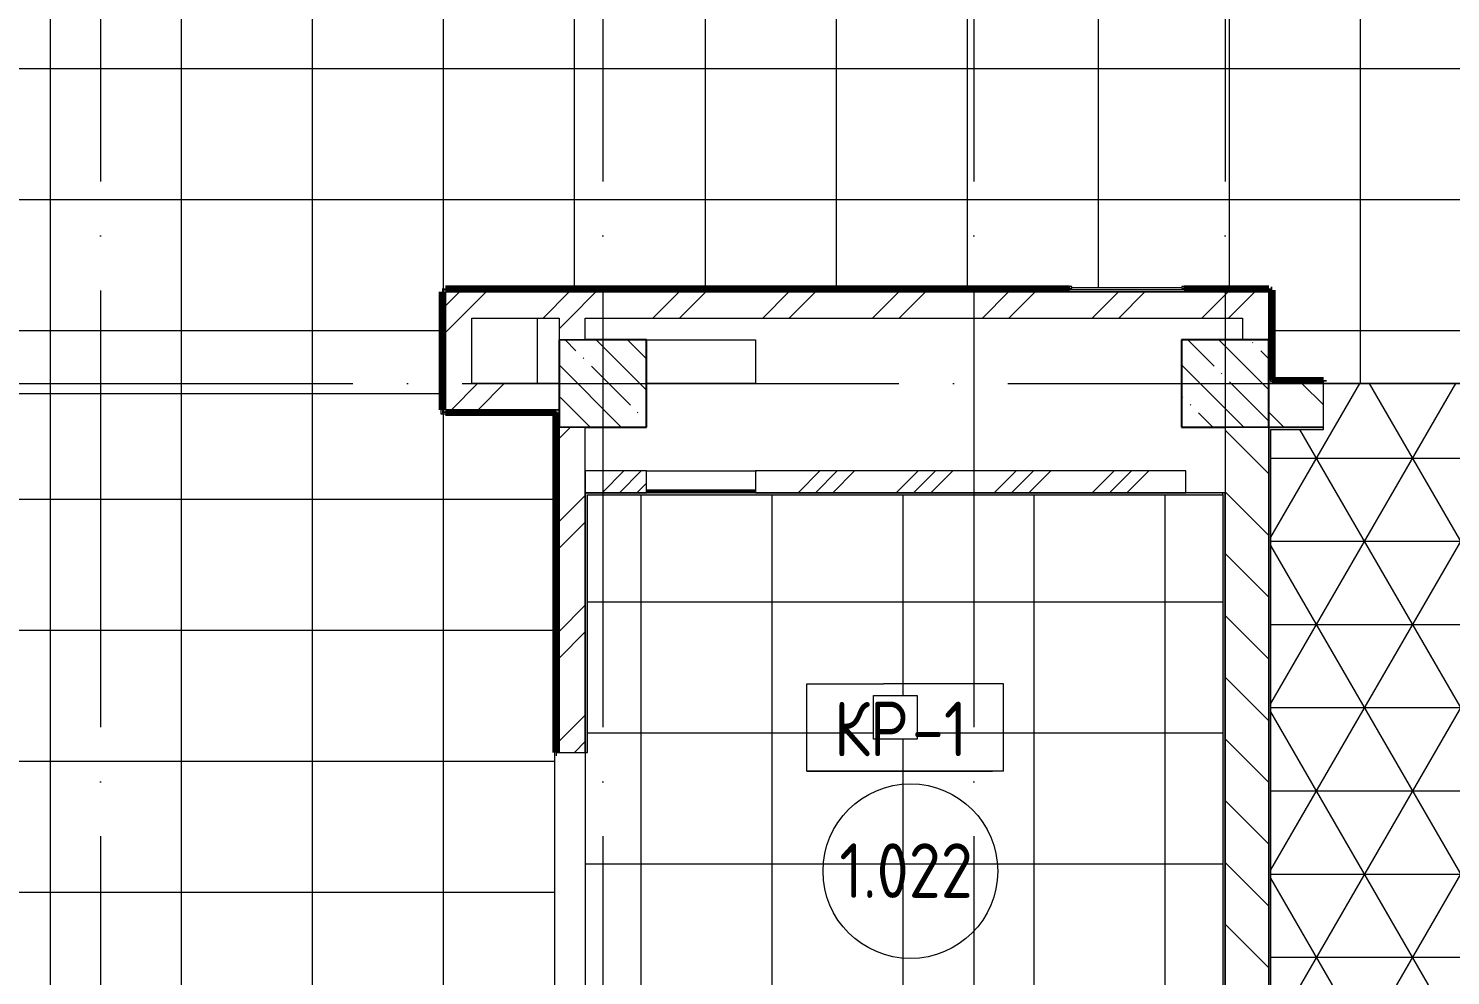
# Model space of a CAD drawing. Header units: millimetres. Extents: x -4370 to 196781, y -4577 to 61202.
# Drawn here: x 77470 to 83983, y 33063 to 37402 of the extents above; entities that cross this region are included whole.
import ezdxf

# ---------------------------------------------------------------- set-up
doc = ezdxf.new("R2010")
doc.units = ezdxf.units.MM
doc.linetypes.add('ADSK_Линия сетки', pattern=[2500, 2000, -250, 0, -250])
for name, color, linetype, lineweight in [('A-AREA-____-IDEN', 2, 'Continuous', 20), ('A-FLOR-____-IDEN', 11, 'Continuous', 20), ('A-FLOR-____-OTLN', 192, 'Continuous', 9), ('A-FLOR-____-PATT', 8, 'Continuous', 9), ('A-GENM-____-MCUT', 13, 'Continuous', 9), ('A-GENM-____-OTLN', 13, 'Continuous', 9), ('A-WALL-____-MCUT', 113, 'Continuous', 9), ('A-WALL-____-PATT', 111, 'Continuous', 9), ('A-WALL-FNSH-MCUT', 113, 'Continuous', 9), ('I-WALL-____-OTLN', 2, 'Continuous', 9), ('S-COLS-____-MCUT', 52, 'Continuous', 9), ('S-COLS-____-OTLN', 52, 'Continuous', 9), ('S-GRID-____-OTLN', 1, 'Continuous', 9)]:
    doc.layers.add(name, color=color, linetype=linetype, lineweight=lineweight)
doc.styles.add('GOST Common_1', font='GOST_Common.ttf', dxfattribs={"width": 0.9, "height": 250})
pattern_1 = [(135, (0, 0), (-141.42136, -141.42136), [])]
pattern_2 = [(45, (0, 0), (-251.4472, 251.4472), []), (45, (0, 381), (-251.4472, 251.4472), [])]
pattern_3 = [(135, (0, 0), (-142.5612, -142.5612), []), (135, (142.56, 0), (-142.5612, -142.5612), [252.016, -50.403, 3.353, -47.05])]

# ---------------------------------------------------------------- blocks, each defined once
blk = doc.blocks.new('ASML_АР_Отделка Люка - ВО Отделка люков_Грунтовка 0_Шпатлевка 0_Окраска 0_0-42722003-О_АИ_ПП_0_000_Целиком')
at = {"layer": 'A-GENM-____-MCUT', "color": 130, "lineweight": 25}
for p, q in [((250, 3), (-250, 3)), ((-250, 3), (-250, 0)), ((250, 0), (250, 3)), ((-250, 0), (250, 0))]:
    blk.add_line(p, q, dxfattribs=at)
blk = doc.blocks.new('0083_СОШ675_АР_R22_rvt-1-О_АИ_ПП_0_000_Целиком')
at = {"layer": 'A-WALL-____-PATT', "lineweight": 5}
h = blk.add_hatch(dxfattribs=at)
h.set_pattern_fill('FP_7', color=10, style=0, pattern_type=2)
h.set_pattern_definition(pattern_2)
h.paths.add_polyline_path([(79500.3, 35775), (79500.3, 36194.9), (79380.3, 36194.9), (79380.3, 35775)])
h = blk.add_hatch(dxfattribs=at)
h.set_pattern_fill('FP_7', color=10, style=0, pattern_type=2)
h.set_pattern_definition(pattern_2)
h.paths.add_polyline_path([(83030, 36074.9), (83150, 36074.9), (83150, 36194.9), (79500.3, 36194.9), (79500.3, 36074.9), (82718.9, 36074.9)])
h = blk.add_hatch(dxfattribs=at)
h.set_pattern_fill('FP_7', color=10, style=0, pattern_type=2)
h.set_pattern_definition(pattern_2)
h.paths.add_polyline_path([(80020, 26625), (80020, 32325), (79900, 32325), (79900, 26625)])
h.paths.add_polyline_path([(79900, 32725), (80020, 32725), (80020, 32985), (79900, 32985)])
h.paths.add_polyline_path([(80020, 34085), (80020, 35575), (79900, 35575), (79900, 34085)])
h.paths.add_polyline_path([(80020, 35975), (80020, 36074.9), (79900, 36074.9), (79900, 35975)])
h = blk.add_hatch(dxfattribs=at)
h.set_pattern_fill('FP_7', color=10, style=0, pattern_type=2)
h.set_pattern_definition(pattern_2)
h.paths.add_polyline_path([(79900, 35655), (79900, 35775), (79380.3, 35775), (79380.3, 35655), (79614.2, 35655)])
h = blk.add_hatch(dxfattribs=at)
h.set_pattern_fill('FP_4', color=10, style=0, pattern_type=2)
h.set_pattern_definition(pattern_1)
h.paths.add_polyline_path([(100726.4, 35575), (101160, 35575), (101160, 35775), (99170.1, 35775), (99170.1, 35575), (100105.5, 35575)])
h.paths.add_polyline_path([(96500, 35575), (96500, 35775), (92750, 35775), (92750, 35575), (96379.8, 35575)])
h.paths.add_polyline_path([(96900, 35575), (97170.1, 35575), (97170.1, 35775), (96900, 35775)])
h.paths.add_polyline_path([(92350, 35575), (92350, 35775), (88850, 35775), (88850, 35575), (88928.4, 35575)])
h.paths.add_polyline_path([(87686.5, 35575), (88450, 35575), (88450, 35775), (85400, 35775), (85400, 35575), (86444.6, 35575)])
h.paths.add_polyline_path([(83150, 35575), (83400, 35575), (83400, 35775), (83150, 35775), (83150, 35741.7)])
h = blk.add_hatch(dxfattribs=at)
h.set_pattern_fill('FP_4', color=10, style=0, pattern_type=2)
h.set_pattern_definition(pattern_1)
h.paths.add_polyline_path([(83150, 26625), (83150, 27425), (82950, 27425), (82950, 26625)])
h.paths.add_polyline_path([(83150, 29625), (83150, 35575), (82950, 35575), (82950, 29625)])
h = blk.add_hatch(dxfattribs=at)
h.set_pattern_fill('FP_8', color=10, style=0, pattern_type=2)
h.set_pattern_definition([(45, (0, 0), (-224.5064, 224.5064), []), (45, (79.38, 0), (0, 449.0128), []), (45, (-79.38, 0), (0, 449.0128), [])])
h.paths.add_polyline_path([(82769.9, 35274.9), (82769.9, 35374.9), (80800, 35374.9), (80800, 35274.9), (82718.9, 35274.9)])
h.paths.add_polyline_path([(80300, 35274.9), (80300, 35374.9), (80020, 35374.9), (80020, 35274.9), (80235.1, 35274.9)])
at = {"layer": 'S-COLS-____-OTLN', "lineweight": 5}
h = blk.add_hatch(dxfattribs=at)
h.set_pattern_fill('FP_3', color=256, style=0, pattern_type=2)
h.set_pattern_definition(pattern_3)
h.paths.add_polyline_path([(80020, 35575), (80300, 35575), (80300, 35975), (79900, 35975), (79900, 35575)])
h = blk.add_hatch(dxfattribs=at)
h.set_pattern_fill('FP_3', color=256, style=0, pattern_type=2)
h.set_pattern_definition(pattern_3)
h.paths.add_polyline_path([(82750, 35575), (83150, 35575), (83150, 35975), (82750, 35975), (82750, 35741.7)])
at = {"layer": 'A-FLOR-____-OTLN', "color": 90}
for p, q in [((79799.5, 36074.9), (79799.5, 35775.1)), ((80300, 35974.9), (80800, 35974.9)), ((80800, 35974.9), (80800, 35774.9)), ((79799.5, 35775.1), (79500.3, 35775.1)), ((80699.7, 35774.9), (80300, 35774.9)), ((80800, 35774.9), (80699.7, 35774.9)), ((81340.1, 34345.3), (81540.1, 34345.3))]:
    blk.add_line(p, q, dxfattribs=at)
at = {"layer": 'A-WALL-____-MCUT', "color": 50, "lineweight": 13}
for p, q in [((79500.3, 36194.9), (79380.3, 36194.9)), ((79380.3, 36194.9), (79380.3, 35775)), ((83150, 36194.9), (79500.3, 36194.9)), ((83150, 36074.9), (83150, 36194.9)), ((79500.3, 36074.9), (79900, 36074.9)), ((79500.3, 35775), (79500.3, 36074.9)), ((79900, 36074.9), (79900, 35975)), ((80020, 36074.9), (83030, 36074.9)), ((80020, 35975), (80020, 36074.9)), ((83030, 36074.9), (83030, 35975)), ((83150, 35975), (83150, 36074.9)), ((83030, 35975), (83150, 35975)), ((79380.3, 35775), (79380.3, 35655)), ((79900, 35775), (79500.3, 35775)), ((79900, 35655), (79900, 35775)), ((83400, 35775), (83150, 35775)), ((83150, 35775), (83150, 35575)), ((83400, 35575), (83400, 35775)), ((79380.3, 35655), (79900, 35655)), ((79900, 35575), (79900, 34085)), ((80020, 34085), (80020, 35575)), ((82950, 35575), (82950, 29625)), ((83150, 29625), (83150, 35575)), ((83150, 35575), (83400, 35575)), ((80300, 35374.9), (80020, 35374.9)), ((80020, 35374.9), (80020, 35274.9)), ((80300, 35284.9), (80300, 35374.9)), ((82769.9, 35374.9), (80800, 35374.9)), ((80800, 35374.9), (80800, 35284.9)), ((82769.9, 35274.9), (82769.9, 35374.9)), ((80020, 35274.9), (80300, 35274.9)), ((80300, 35274.9), (80300, 35281.9)), ((80800, 35281.9), (80800, 35274.9)), ((80800, 35274.9), (82769.9, 35274.9)), ((79900, 34085), (80020, 34085))]:
    blk.add_line(p, q, dxfattribs=at)
at = {"layer": 'A-WALL-____-MCUT', "color": 10, "lineweight": 5}
for p, q in [((79900, 35975), (80020, 35975)), ((80020, 35575), (79900, 35575)), ((83150, 35575), (82950, 35575))]:
    blk.add_line(p, q, dxfattribs=at)
at = {"layer": 'I-WALL-____-OTLN', "color": 90}
blk.add_line((80300, 35374.9), (80800, 35374.9), dxfattribs=at)
at = {"layer": 'S-COLS-____-MCUT', "color": 130, "lineweight": 25}
for p, q in [((79900, 35975), (79900, 35575)), ((80300, 35975), (80020, 35975)), ((80300, 35575), (80300, 35975)), ((83150, 35975), (82750, 35975)), ((82750, 35975), (82750, 35575)), ((83150, 35575), (83150, 35975)), ((80020, 35575), (80300, 35575)), ((82750, 35575), (82950, 35575))]:
    blk.add_line(p, q, dxfattribs=at)
at = {"layer": 'S-COLS-____-OTLN', "color": 90}
for p, q in [((80020, 35975), (79900, 35975)), ((79900, 35575), (80020, 35575)), ((82950, 35575), (83150, 35575))]:
    blk.add_line(p, q, dxfattribs=at)
at = {"layer": 'A-GENM-____-OTLN', "color": 90, "lineweight": 9, "rotation": 180}
blk.add_blockref('ASML_АР_Отделка Люка - ВО Отделка люков_Грунтовка 0_Шпатлевка 0_Окраска 0_0-42722003-О_АИ_ПП_0_000_Целиком', (80550, 35284.9), dxfattribs=at)
blk = doc.blocks.new('BSC_Колонна _Прямоугольная - ПР-1_Профиль торцевой для плитки-3454341-О_АИ_ПП_0_000_Целиком')
at = {"layer": 'S-COLS-____-MCUT'}
for p, q in [((5, 5), (-5, 5)), ((-5, 5), (-5, -5)), ((5, -5), (5, 5)), ((-5, -5), (5, -5))]:
    blk.add_line(p, q, dxfattribs=at)
blk = doc.blocks.new('ADSK_Марка_Перекрытие - Типоразмер_ADSK_Марка-158127-О_АИ_ПП_0_000_Целиком')
at = {"layer": 'A-FLOR-____-IDEN'}
for p, q in [((-4.5, 4), (-1, 4)), ((-4.5, 0), (-4.5, 4)), ((4.5, 4), (-1, 4)), ((4.5, 0), (4.5, 4)), ((4.5, 0), (-4.5, 0)), ((-4.5, 0), (4, 0))]:
    blk.add_line(p, q, dxfattribs=at)
blk = doc.blocks.new('ADSK_Марка_Помещение_ОдноЗначение - Номер-159740-О_АИ_ПП_0_000_Целиком')
at = {"layer": 'A-AREA-____-IDEN'}
blk.add_circle((0, 0), 4, dxfattribs=at)

msp = doc.modelspace()

# ---------------------------------------------------------------- hatches: boundary and pattern name
at = {"layer": 'A-FLOR-____-PATT'}
h = msp.add_hatch(dxfattribs=at)
h.set_pattern_fill('FP_147', color=256, style=0, pattern_type=2)
h.set_pattern_definition([(90, (89570.3, 40817.5), (-600, 4e-14), []), (180, (89570.3, 40817.5), (-7e-14, -600), [])])
h.paths.add_polyline_path([(78993.203741, 35729.999414), (79365.303092, 35729.999414), (79365.303092, 36194.940333), (79370.303092, 36194.940919), (79370.303092, 36204.940919), (79380.303092, 36204.940919), (79380.303092, 36209.940919), (82237.46713, 36209.940919), (82237.46713, 36219.917875), (82247.46713, 36219.917875), (82247.46713, 36214.917875), (82752.46713, 36214.917875), (82752.46713, 36219.917875), (82762.46713, 36219.917875), (82762.46713, 36209.940919), (83149.978078, 36209.940919), (83149.978078, 36204.940919), (83159.978078, 36204.940919), (83159.978078, 36202.440919), (83164.978078, 36202.440919), (83164.978078, 35789.940919), (83399.978078, 35789.940919), (83399.978078, 35775), (85399.978078, 35775), (85399.978078, 35789.940919), (85514.978078, 35789.940919), (85514.978078, 36295), (85519.978078, 36295), (85519.978078, 36305), (85529.978078, 36305), (85529.978078, 36310), (87485, 36310), (87485, 36774.96615), (87500, 36774.96615), (87500, 39474.96615), (87485, 39474.96615), (87485, 39760.02363), (87339.978078, 39760.02363), (87339.978078, 39774.96615), (82049.978078, 39774.96615), (82049.978078, 39760.02363), (81549.978078, 39760.02363), (81549.978078, 39774.96615), (81548.498092, 39774.96615), (81548.4, 39774.941347), (80123.476171, 39774.96615), (80123.378079, 39774.941347), (78048.498092, 39774.96615), (78048.4, 39774.941347), (77999.978078, 39774.957906), (77999.978078, 39760.02363), (73930, 39760.02363), (73929.761457, 39765.023044), (73910, 39765.023044), (73910, 41999.999414), (73930, 41999.999414), (73930, 43499.999414), (73910, 43499.999414), (73910, 45690.000586), (73130, 45690.000586), (73129.953698, 45905), (70430, 45905), (70430, 45690.000586), (69732, 45690.000586), (69732, 45373.218741), (69727, 45373.218741), (69727, 45363.218741), (69717, 45363.218741), (69717, 45358.218741), (69515, 45358.218741), (69515, 43055.000586), (69510, 43055.000586), (69510, 43045.000586), (69500, 43045.000586), (69498.95826, 43040.000586), (69299.978078, 43040.000586), (69301.0199, 40190), (69699.978078, 40190), (69699.978078, 40185), (69709.978078, 40185), (69709.978078, 40175), (69714.978078, 40175), (69714.978078, 39774.999414), (69709.978078, 39774.999414), (69709.978078, 39765), (69699.978078, 39765), (69699.152134, 39760), (69300, 39760), (69299.978078, 36158.333919), (69499.978078, 36158.333919), (69500.550683, 36153.333919), (69509.978078, 36153.333919), (69509.978078, 36143.333919), (69514.978078, 36143.333333), (69514.978078, 35989.940919), (69699.978078, 35989.940919), (69699.978078, 35984.940919), (69709.978078, 35984.940919), (69709.978078, 35974.940919), (69714.978078, 35974.199416), (69714.978078, 35789.940919), (70800, 35789.940919), (70800, 35775), (71900, 35775), (71900, 35789.940919), (73434.978078, 35789.940919), (73434.978078, 36194.940333), (73439.978078, 36194.940919), (73439.978078, 36204.940919), (73449.978078, 36204.940919), (73449.978078, 36209.940919), (74999.978078, 36209.940919), (74999.978078, 36204.940919), (75009.978078, 36204.940333), (75009.978078, 36194.940919), (75014.978078, 36194.940333), (75014.978078, 35729.999414), (76509.407681, 35729.999414)])
h.paths.add_polyline_path([(80019.978079, 38831.909202), (79979.978079, 38831.909202), (79979.978079, 39749.398242), (80019.978079, 39749.398242), (80019.978079, 39673.798242)])
h.paths.add_polyline_path([(78145, 38831.909202), (78105, 38831.909202), (78105, 39749.398242), (78145, 39749.398242), (78145, 39484.955571)])
h = msp.add_hatch(dxfattribs=at)
h.set_pattern_fill('FP_245', color=256, style=0, pattern_type=2)
h.set_pattern_definition([(0, (0, 0), (0, 381), []), (60, (0, 0), (-329.9557, 190.5), []), (120, (0, 0), (-329.9557, -190.5), [])])
h.paths.add_polyline_path([(96250, 26435), (96485, 26435), (96485, 26631.999414), (96490, 26632.000586), (96490, 26642.000586), (96500, 26642.000586), (96501.102187, 26647.000586), (97274.552282, 26647.000586), (97274.552282, 26642.000586), (97284.552282, 26642.000586), (97284.552282, 26632.000586), (97289.552282, 26631.050003), (97289.552282, 26435.000586), (100530, 26435.000586), (100530, 26640.000586), (100535, 26640.000586), (100535, 26650.000586), (100545, 26650.000586), (100545, 26655.000586), (101150, 26655.000586), (101150, 33835), (101359.999929, 33835), (101360, 35474.999414), (101150, 35475.501954), (101150, 35564.999414), (99170.119334, 35564.999414), (99170.119334, 35774.999414), (97170.119334, 35774.940919), (97169.37003, 35564.999414), (85399.978078, 35564.999414), (85399.978078, 35774.999414), (83399.978078, 35774.940919), (83399.70487, 35564.999414), (83159.978078, 35564.999414), (83159.978078, 29574.999414), (83149.978078, 29574.999414), (83149.978078, 27474.999414), (83159.978078, 27474.999414), (83159.978078, 26435.000586), (84809.551696, 26435.000586), (84809.551696, 26624.999414), (84814.551696, 26625), (84814.551696, 26635), (84824.551696, 26635), (84825.516173, 26640), (85174.551696, 26640), (85174.803599, 26635), (85184.551696, 26635), (85184.551696, 26625), (85189.551696, 26624.082925), (85189.551696, 26435.000586), (88435, 26435.000586), (88435, 26632.000586), (88440, 26632.000586), (88440, 26642.000586), (88450, 26642.000586), (88450, 26647.000586), (89224.552282, 26647.000586), (89224.552282, 26642.000586), (89234.552282, 26642.000586), (89234.552282, 26632.000586), (89239.552282, 26631.005956), (89239.552282, 26435.000586), (92335, 26435.000586), (92335, 26631.999414), (92340, 26632.000586), (92340, 26642.000586), (92350, 26642.000586), (92350, 26647.000586), (93124.552282, 26647.000586), (93124.552282, 26642.000586), (93134.552282, 26642.000586), (93134.552282, 26632.000586), (93139.552282, 26631.999414), (93139.552282, 26435), (95758.827148, 26435)])
h = msp.add_hatch(dxfattribs=at)
h.set_pattern_fill('FP_142', color=256, style=0, pattern_type=2)
h.set_pattern_definition([(0, (77570.3, 31044.94), (0, 600), []), (90, (77570.3, 31044.94), (-600, 4e-14), [])])
h.paths.add_polyline_path([(75752.5, 26444.999414), (79884.978078, 26444.999414), (79884.978078, 26625), (79879.978078, 26625), (79879.978078, 32325), (79884.978078, 32325), (79884.978078, 32734.999414), (79879.978078, 32734.999414), (79879.978078, 35634.999414), (79360.303092, 35634.999414), (79360.303092, 35729.999414), (75019.978078, 35729.999414), (75019.978078, 32314.999414), (75014.978078, 32314.999414), (75014.978078, 31889.999414), (74999.978078, 31889.999414), (75000.45343, 26769.999414), (75014.978078, 26769.999414), (75014.978078, 26650.11992), (75737.5, 26650.11992), (75737.5, 26645.11992), (75747.5, 26645.11992), (75747.5, 26635.11992), (75752.5, 26634.963206), (75752.5, 26445.6512)])
h = msp.add_hatch(dxfattribs=at)
h.set_pattern_fill('FP_178', color=256, style=0, pattern_type=2)
h.set_pattern_definition([(270, (81475, 34175.06), (600, 4e-14), []), (0, (81475, 34175.06), (0, 600), [])])
h.paths.add_polyline_path([(81476.999801, 32734.999414), (82939.978078, 32735.133716), (82939.978078, 35264.940333), (80029.978078, 35264.940333), (80029.978078, 34085), (80019.978078, 34084.999414), (80019.978078, 32984.999414), (80029.978078, 32984.999414), (80030.615958, 32734.999414), (80235.101771, 32734.999414)])
h.paths.add_polyline_path([(81340.078636, 34145.317305), (81340.078636, 34345.317305), (81540.078636, 34345.317305), (81540.078636, 34145.317305), (81476.999801, 34145.317305)])
at = {"layer": 'A-WALL-____-PATT'}
for points in [[(79380.303092, 35775), (79380.303092, 36204.940919), (79370.303092, 36204.940919), (79370.303092, 35775)], [(83159.978078, 36194.940919), (83159.978078, 36204.940919), (79380.303092, 36204.940919), (79380.303092, 36194.940919), (83149.978078, 36194.940919)], [(83159.978078, 35774.940919), (83159.978078, 36194.940919), (83149.978078, 36194.940919), (83149.978078, 35774.940919)], [(79380.303092, 35655), (79380.303092, 35775), (79370.303092, 35775), (79370.303092, 35655)], [(79370.303092, 35645), (79899.978078, 35645), (79900.303092, 35655), (79370.303092, 35655)], [(82939.978078, 35264.940333), (82939.978078, 35274.940333), (80019.978078, 35274.940333), (80019.978078, 35264.940333), (82718.897831, 35264.940333)], [(82949.978078, 32724.999414), (82949.978078, 35274.940333), (82939.978078, 35274.940333), (82939.978078, 32724.999414)]]:
    msp.add_hatch(color=7, dxfattribs=at).paths.add_polyline_path(points)
h = msp.add_hatch(color=7, dxfattribs=at)
h.paths.add_polyline_path([(85519.978078, 35774.940919), (85519.978078, 35784.940919), (85399.978078, 35784.940919), (85399.978078, 35774.940919)])
h.paths.add_polyline_path([(83339.846846, 35774.940919), (83399.978078, 35774.940919), (83399.978078, 35784.940919), (83159.978078, 35784.940919), (83159.978078, 35774.940919)])
h = msp.add_hatch(color=7, dxfattribs=at)
h.paths.add_polyline_path([(79899.978078, 32325), (79899.978078, 32985), (79889.978078, 32985), (79889.978078, 32325)])
h.paths.add_polyline_path([(79899.978078, 34085), (79899.978078, 35645), (79889.978078, 35645), (79889.978078, 34085)])
h = msp.add_hatch(color=7, dxfattribs=at)
h.paths.add_polyline_path([(83159.978078, 35564.999414), (83399.978078, 35564.999414), (83399.978078, 35574.999414), (83149.978078, 35574.999414), (83149.978078, 35564.999414)])
h.paths.add_polyline_path([(101150, 35564.999414), (101160, 35564.999414), (101160, 35574.999414), (99170.119334, 35574.999414), (99170.119334, 35564.999414), (100726.419268, 35564.999414)])
h.paths.add_polyline_path([(85399.978078, 35564.999414), (97170.119334, 35564.999414), (97170.119334, 35574.999414), (85399.978078, 35574.999414)])
h = msp.add_hatch(color=7, dxfattribs=at)
h.paths.add_polyline_path([(83149.978078, 26425.000586), (83159.978078, 26425.000586), (83159.978078, 27474.999414), (83149.978078, 27474.999414), (83149.978078, 26501.342793)])
h.paths.add_polyline_path([(83149.978078, 29574.999414), (83159.978078, 29574.999414), (83159.978078, 35564.999414), (83149.978078, 35564.999414), (83149.978078, 31699.022476)])
h = msp.add_hatch(color=7, dxfattribs=at)
h.paths.add_polyline_path([(80029.978078, 32734.999414), (80029.978078, 32984.999414), (80019.978078, 32984.999414), (80019.978078, 32734.999414)])
h.paths.add_polyline_path([(80029.978078, 34084.999414), (80029.978078, 35264.940333), (80019.978078, 35264.940333), (80019.978078, 34084.999414)])

# ---------------------------------------------------------------- linework, layer by layer
at = {"layer": 'A-FLOR-____-OTLN'}
for p, q in [((83399.978078, 35775), (85399.978078, 35775)), ((85399.978078, 35774.999414), (83399.978078, 35774.999414)), ((75014.978078, 35729.999414), (79365.303092, 35729.999414)), ((79360.303092, 35634.999414), (79360.303092, 35729.999414)), ((79879.978078, 35634.999414), (79360.303092, 35634.999414)), ((79879.978078, 32734.999414), (79879.978078, 35634.999414)), ((82949.978078, 35275.001172), (82769.94638, 35275.001172)), ((81340.078636, 34145.317305), (81340.078636, 34345.317305)), ((81340.078636, 34345.317305), (81540.078636, 34345.317305)), ((81540.078636, 34345.317305), (81540.078636, 34145.317305)), ((81540.078636, 34145.317305), (81340.078636, 34145.317305)), ((80019.978078, 34084.999414), (80019.978078, 32985))]:
    msp.add_line(p, q, dxfattribs=at)
at = {"layer": 'A-WALL-____-MCUT', "color": 7}
for p, q in [((83159.978078, 36204.940919), (79370.303092, 36204.940919)), ((79370.303092, 36204.940919), (79370.303092, 35645)), ((79380.303092, 36194.940919), (83149.978078, 36194.940919)), ((79380.303092, 35655), (79380.303092, 36194.940919)), ((83149.978078, 36194.940919), (83149.978078, 35774.940919)), ((83159.978078, 35784.940919), (83159.978078, 36204.940919)), ((83149.978078, 35774.940919), (83399.978078, 35774.940919)), ((83399.978078, 35784.940919), (83159.978078, 35784.940919)), ((83399.978078, 35774.940919), (83399.978078, 35784.940919)), ((79370.303092, 35645), (79889.978078, 35645)), ((79900.303092, 35655), (79380.303092, 35655)), ((79889.978078, 35645), (79889.978078, 34085)), ((79899.978078, 34085), (79899.978078, 35645)), ((79899.978078, 35645), (79900.303092, 35645)), ((79900.303092, 35645), (79900.303092, 35655)), ((83399.978078, 35574.999414), (83149.978078, 35574.999414)), ((83149.978078, 35574.999414), (83149.978078, 29574.999414)), ((83159.978078, 35564.999414), (83399.978078, 35564.999414)), ((83159.978078, 29574.999414), (83159.978078, 35564.999414)), ((83399.978078, 35564.999414), (83399.978078, 35574.999414)), ((79889.978078, 34085), (79899.978078, 34085))]:
    msp.add_line(p, q, dxfattribs=at)
at = {"layer": 'A-WALL-____-MCUT'}
msp.add_line((82939.978078, 35264.940333), (82939.978078, 35274.940333), dxfattribs=at)
at = {"layer": 'A-WALL-FNSH-MCUT', "color": 7}
for p, q in [((82949.978078, 35274.940333), (80019.978078, 35274.940333)), ((80019.978078, 35274.940333), (80019.978078, 34084.999414)), ((80029.978078, 35264.940333), (82939.978078, 35264.940333)), ((80029.978078, 34084.999414), (80029.978078, 35264.940333)), ((82939.978078, 35264.940333), (82939.978078, 32734.999414)), ((82949.978078, 32724.999414), (82949.978078, 35274.940333)), ((80019.978078, 34084.999414), (80029.978078, 34084.999414))]:
    msp.add_line(p, q, dxfattribs=at)
at = {"layer": 'I-WALL-____-OTLN', "color": 20, "lineweight": 90}
for p, q in [((79380.303092, 36209.940919), (82237.46713, 36209.940919)), ((79380.303092, 36209.940919), (79380.303092, 36204.940919)), ((82762.46713, 36209.940919), (83149.978078, 36209.940919)), ((83149.978078, 36204.940919), (83149.978078, 36209.940919)), ((79365.303092, 35655), (79365.303092, 36194.940919)), ((79370.303092, 36194.940919), (79365.303092, 36194.940919)), ((83164.978078, 36202.440919), (83159.978078, 36202.440919)), ((83164.978078, 36202.440919), (83164.978078, 35789.940919)), ((79365.303092, 35775), (79370.303092, 35775)), ((83164.978078, 35789.940919), (83399.978078, 35789.940919)), ((83399.978078, 35784.940919), (83399.978078, 35789.940919)), ((79365.303092, 35655), (79370.303092, 35655)), ((79380.303092, 35645), (79380.303092, 35640)), ((79884.978078, 35640), (79380.303092, 35640)), ((79884.978078, 34085), (79884.978078, 35640)), ((79884.978078, 34085), (79889.978078, 34085))]:
    msp.add_line(p, q, dxfattribs=at)
at = {"layer": 'I-WALL-____-OTLN'}
for p, q in [((82242.46713, 36209.917875), (82242.46713, 36204.940919)), ((82247.46713, 36214.917875), (82752.46713, 36214.917875)), ((82757.46713, 36209.917875), (82757.46713, 36204.940919))]:
    msp.add_line(p, q, dxfattribs=at)
at = {"layer": 'S-GRID-____-OTLN', "linetype": 'ADSK_Линия сетки'}
for p, q in [((77800, 61202.00513), (77800, -3758.83936)), ((80100, 61202.00513), (80100, -3572.657751)), ((81800, 61202.00513), (81800, -3572.657751)), ((82950.00013, 61202.00513), (82950.00013, -3572.657751)), ((-3047.723308, 35775.000586), (156348.554077, 35775.000586))]:
    msp.add_line(p, q, dxfattribs=at)

# ---------------------------------------------------------------- block references
at = {"lineweight": 5}
msp.add_blockref('0083_СОШ675_АР_R22_rvt-1-О_АИ_ПП_0_000_Целиком', (0, 0), dxfattribs=at)
at = {"layer": 'A-AREA-____-IDEN', "xscale": 99.99999999999993, "yscale": 99.99999999999993, "zscale": 99.99999999999993}
msp.add_blockref('ADSK_Марка_Помещение_ОдноЗначение - Номер-159740-О_АИ_ПП_0_000_Целиком', (81508.897934, 33541.098596), dxfattribs=at)
at = {"layer": 'A-FLOR-____-IDEN', "xscale": 99.99999999999993, "yscale": 99.99999999999993, "zscale": 99.99999999999993}
msp.add_blockref('ADSK_Марка_Перекрытие - Типоразмер_ADSK_Марка-158127-О_АИ_ПП_0_000_Целиком', (81484.978078, 34000.030713), dxfattribs=at)
at = {"layer": 'S-COLS-____-OTLN'}
for p in [(82242.46713, 36214.917875), (82757.46713, 36214.917875)]:
    msp.add_blockref('BSC_Колонна _Прямоугольная - ПР-1_Профиль торцевой для плитки-3454341-О_АИ_ПП_0_000_Целиком', p, dxfattribs=at)

# ---------------------------------------------------------------- texts
at = {"layer": 'A-AREA-____-IDEN', "lineweight": 9, "insert": (81183.540676, 33668.823668), "char_height": 250, "width": 800.8858125, "attachment_point": 1, "style": 'GOST Common_1'}
msp.add_mtext('1.022', dxfattribs=at)
at = {"layer": 'A-FLOR-____-IDEN', "lineweight": 9, "char_height": 250, "attachment_point": 1, "style": 'GOST Common_1'}
for s, insert, width in [('КР', (81158.897233, 34317.868287), 432.91125), ('-1', (81516.084733, 34317.868287), 331.898625)]:
    msp.add_mtext(s, dxfattribs=dict(at, insert=insert, width=width))

doc.saveas('drawing.dxf')
